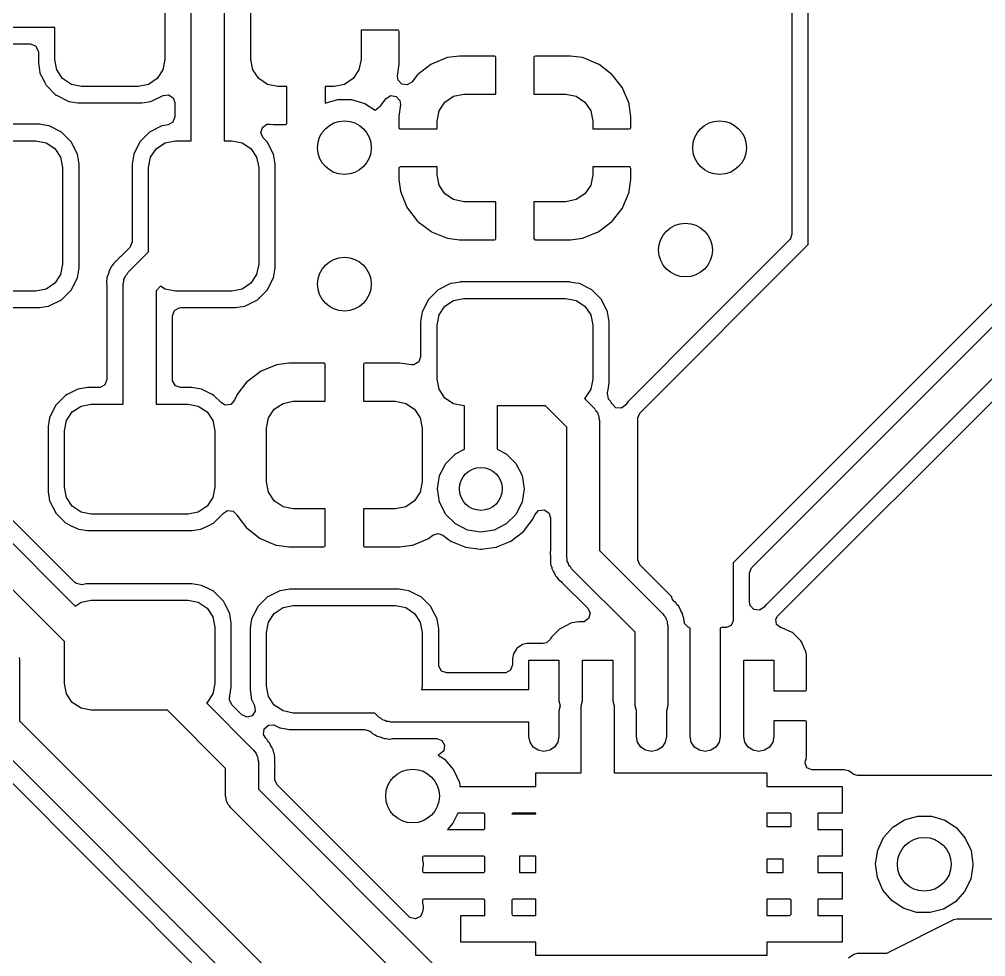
# Model space of a CAD drawing. Extents: x 5.26 to 6.44, y -4.92 to -3.34.
# Drawn here: x 5.5899 to 5.944, y -4.2428 to -3.8995 of the extents above; entities that cross this region are included whole.
import ezdxf

# ---------------------------------------------------------------- set-up
doc = ezdxf.new("R2010")
doc.units = 0
doc.header["$MEASUREMENT"] = 0
doc.layers.add('BLACK', color=7, linetype='CONTINUOUS')

msp = doc.modelspace()

# ---------------------------------------------------------------- linework, layer by layer
at = {"layer": 'BLACK', "linetype": 'CONTINUOUS'}
for p, q in [((5.6529, -3.94394), (5.6529, -3.84906)), ((5.6649, -3.84906), (5.6649, -3.94394)), ((5.64325, -3.87878), (5.64325, -3.91422)), ((5.67475, -3.91422), (5.67475, -3.87878)), ((5.879, -3.98193), (5.879, -3.8875)), ((5.873, -3.89648), (5.873, -3.97822)), ((5.6029, -3.9025), (5.529, -3.9025)), ((5.6029, -3.91422), (5.6029, -3.9025)), ((5.7151, -3.90348), (5.7151, -3.91422)), ((5.72871, -3.90348), (5.7151, -3.90348)), ((5.72893, -3.90361), (5.72871, -3.90348)), ((5.72907, -3.90401), (5.72893, -3.90361)), ((5.72907, -3.91568), (5.72907, -3.90401)), ((5.53397, -3.90852), (5.59392, -3.90852)), ((5.59392, -3.90852), (5.59582, -3.90921)), ((5.59582, -3.90921), (5.59683, -3.91097)), ((5.59683, -3.91097), (5.59688, -3.91148)), ((5.59688, -3.91148), (5.59688, -3.91546)), ((5.59688, -3.91546), (5.5969, -3.91558)), ((5.5969, -3.91558), (5.5969, -3.91558)), ((5.5969, -3.91558), (5.59727, -3.91796)), ((5.60365, -3.91798), (5.6029, -3.91422)), ((5.64325, -3.91422), (5.6425, -3.91798)), ((5.6755, -3.91798), (5.67475, -3.91422)), ((5.7151, -3.91422), (5.71435, -3.91798)), ((5.72848, -3.92026), (5.72906, -3.91587)), ((5.72906, -3.91587), (5.72907, -3.91568)), ((5.74064, -3.91608), (5.73597, -3.91966)), ((5.74097, -3.91588), (5.74064, -3.91608)), ((5.7464, -3.91363), (5.74097, -3.91588)), ((5.74678, -3.91353), (5.7464, -3.91363)), ((5.75114, -3.91296), (5.74678, -3.91353)), ((5.75134, -3.91294), (5.75114, -3.91296)), ((5.76416, -3.91294), (5.75134, -3.91294)), ((5.76437, -3.91307), (5.76416, -3.91294)), ((5.76452, -3.91347), (5.76437, -3.91307)), ((5.76452, -3.92691), (5.76452, -3.91347)), ((5.77861, -3.91309), (5.77848, -3.9133)), ((5.77848, -3.9133), (5.77848, -3.92691)), ((5.77901, -3.91294), (5.77861, -3.91309)), ((5.79166, -3.91294), (5.77901, -3.91294)), ((5.79186, -3.91296), (5.79166, -3.91294)), ((5.79622, -3.91353), (5.79186, -3.91296)), ((5.7966, -3.91363), (5.79622, -3.91353)), ((5.80203, -3.91588), (5.7966, -3.91363)), ((5.80236, -3.91608), (5.80203, -3.91588)), ((5.80703, -3.91966), (5.80236, -3.91608)), ((5.59727, -3.91796), (5.59747, -3.91918)), ((5.59747, -3.91918), (5.59802, -3.92026)), ((5.60578, -3.92118), (5.60365, -3.91798)), ((5.6425, -3.91798), (5.64037, -3.92118)), ((5.67763, -3.92118), (5.6755, -3.91798)), ((5.71435, -3.91798), (5.71222, -3.92118)), ((5.73597, -3.91966), (5.7357, -3.91993)), ((5.8073, -3.91993), (5.80703, -3.91966)), ((5.59802, -3.92026), (5.5992, -3.92259)), ((5.5992, -3.92259), (5.59975, -3.92366)), ((5.60897, -3.92331), (5.60578, -3.92118)), ((5.61274, -3.92406), (5.60897, -3.92331)), ((5.63718, -3.92331), (5.63341, -3.92406)), ((5.64037, -3.92118), (5.63718, -3.92331)), ((5.68082, -3.92331), (5.67763, -3.92118)), ((5.68459, -3.92406), (5.68082, -3.92331)), ((5.70903, -3.92331), (5.70526, -3.92406)), ((5.71222, -3.92118), (5.70903, -3.92331)), ((5.72868, -3.92178), (5.72848, -3.92026)), ((5.73005, -3.92327), (5.72868, -3.92178)), ((5.73206, -3.92354), (5.73005, -3.92327)), ((5.73377, -3.92245), (5.73206, -3.92354)), ((5.7357, -3.91993), (5.73377, -3.92245)), ((5.81088, -3.92459), (5.8073, -3.91993)), ((5.59975, -3.92366), (5.6033, -3.92721)), ((5.63341, -3.92406), (5.61274, -3.92406)), ((5.68794, -3.92406), (5.68459, -3.92406)), ((5.68794, -3.93767), (5.68794, -3.92406)), ((5.70526, -3.92406), (5.70191, -3.92406)), ((5.70191, -3.92406), (5.70191, -3.93016)), ((5.81107, -3.92493), (5.81088, -3.92459)), ((5.81332, -3.93036), (5.81107, -3.92493)), ((5.6033, -3.92721), (5.60351, -3.92732)), ((5.60351, -3.92732), (5.60351, -3.92732)), ((5.60351, -3.92732), (5.60375, -3.92744)), ((5.60375, -3.92744), (5.60778, -3.92949)), ((5.60778, -3.92949), (5.60801, -3.92953)), ((5.60801, -3.92953), (5.61138, -3.93006)), ((5.61138, -3.93006), (5.61138, -3.93006)), ((5.61138, -3.93006), (5.61149, -3.93008)), ((5.61149, -3.93008), (5.63466, -3.93008)), ((5.63466, -3.93008), (5.63477, -3.93006)), ((5.63477, -3.93006), (5.63814, -3.92953)), ((5.63477, -3.93006), (5.63477, -3.93006)), ((5.63814, -3.92953), (5.63837, -3.92949)), ((5.63837, -3.92949), (5.64258, -3.92735)), ((5.64258, -3.92735), (5.64459, -3.9271)), ((5.64459, -3.9271), (5.64629, -3.9282)), ((5.64629, -3.9282), (5.64688, -3.92999)), ((5.64688, -3.92999), (5.64688, -3.93523)), ((5.70191, -3.93016), (5.70658, -3.92882)), ((5.70658, -3.92882), (5.71164, -3.92885)), ((5.71164, -3.92885), (5.71648, -3.9303)), ((5.71648, -3.9303), (5.72024, -3.93274)), ((5.72236, -3.93105), (5.72429, -3.92852)), ((5.72429, -3.92852), (5.726, -3.92744)), ((5.726, -3.92744), (5.72801, -3.9277)), ((5.72801, -3.9277), (5.72938, -3.92919)), ((5.72938, -3.92919), (5.72958, -3.93071)), ((5.74371, -3.93299), (5.74584, -3.9298)), ((5.74584, -3.9298), (5.74903, -3.92766)), ((5.74903, -3.92766), (5.7528, -3.92691)), ((5.7528, -3.92691), (5.76452, -3.92691)), ((5.77848, -3.92691), (5.7902, -3.92691)), ((5.7902, -3.92691), (5.79397, -3.92766)), ((5.79397, -3.92766), (5.79716, -3.9298)), ((5.79716, -3.9298), (5.79929, -3.93299)), ((5.81342, -3.93073), (5.81332, -3.93036)), ((5.72024, -3.93274), (5.72209, -3.93132)), ((5.72209, -3.93132), (5.72236, -3.93105)), ((5.72958, -3.93071), (5.729, -3.9351)), ((5.74296, -3.93676), (5.74371, -3.93299)), ((5.79929, -3.93299), (5.80004, -3.93676)), ((5.814, -3.9351), (5.81342, -3.93073)), ((5.64619, -3.93713), (5.64438, -3.93815)), ((5.64688, -3.93523), (5.64619, -3.93713)), ((5.729, -3.9351), (5.72899, -3.93529)), ((5.72899, -3.93529), (5.72899, -3.93909)), ((5.74296, -3.93961), (5.74296, -3.93676)), ((5.80004, -3.93676), (5.80004, -3.93961)), ((5.81401, -3.93529), (5.814, -3.9351)), ((5.81401, -3.93926), (5.81401, -3.93529)), ((6.04282, -3.93462), (5.86351, -4.11393)), ((5.59716, -3.93792), (5.57399, -3.93792)), ((5.59727, -3.93794), (5.59716, -3.93792)), ((5.59907, -3.93822), (5.59727, -3.93794)), ((5.59727, -3.93794), (5.59727, -3.93794)), ((5.60087, -3.93851), (5.59907, -3.93822)), ((5.60535, -3.94079), (5.60087, -3.93851)), ((5.6089, -3.94434), (5.60535, -3.94079)), ((5.63765, -3.94079), (5.6341, -3.94434)), ((5.64213, -3.93851), (5.63765, -3.94079)), ((5.64438, -3.93815), (5.64213, -3.93851)), ((5.67844, -3.94106), (5.67897, -3.9391)), ((5.67897, -3.9391), (5.68063, -3.93794)), ((5.68063, -3.93794), (5.68178, -3.93786)), ((5.68178, -3.93786), (5.68293, -3.93801)), ((5.68293, -3.93801), (5.68313, -3.93803)), ((5.68313, -3.93803), (5.68742, -3.93803)), ((5.68742, -3.93803), (5.68782, -3.93788)), ((5.68782, -3.93788), (5.68794, -3.93767)), ((5.72899, -3.93909), (5.72913, -3.93949)), ((5.72913, -3.93949), (5.72935, -3.93961)), ((5.72935, -3.93961), (5.74296, -3.93961)), ((5.80004, -3.93961), (5.81349, -3.93961)), ((5.81349, -3.93961), (5.81389, -3.93947)), ((5.81389, -3.93947), (5.81401, -3.93926)), ((5.86776, -4.11817), (6.04706, -3.93887)), ((5.57524, -3.94394), (5.59591, -3.94394)), ((5.59591, -3.94394), (5.59968, -3.94469)), ((5.61118, -3.94882), (5.6089, -3.94434)), ((5.6341, -3.94434), (5.63182, -3.94882)), ((5.64332, -3.94469), (5.64709, -3.94394)), ((5.64709, -3.94394), (5.6529, -3.94394)), ((5.6649, -3.94394), (5.66776, -3.94394)), ((5.66776, -3.94394), (5.67153, -3.94469)), ((5.6793, -3.94289), (5.67844, -3.94106)), ((5.68075, -3.94434), (5.6793, -3.94289)), ((5.68303, -3.94882), (5.68075, -3.94434)), ((5.59968, -3.94469), (5.60287, -3.94682)), ((5.60287, -3.94682), (5.605, -3.95002)), ((5.638, -3.95002), (5.64013, -3.94682)), ((5.64013, -3.94682), (5.64332, -3.94469)), ((5.67153, -3.94469), (5.67472, -3.94682)), ((5.67472, -3.94682), (5.67685, -3.95002)), ((5.605, -3.95002), (5.60575, -3.95378)), ((5.61177, -3.95254), (5.61118, -3.94882)), ((5.63182, -3.94882), (5.63123, -3.95254)), ((5.63725, -3.95378), (5.638, -3.95002)), ((5.67685, -3.95002), (5.6776, -3.95378)), ((5.68362, -3.95254), (5.68303, -3.94882)), ((5.60575, -3.95378), (5.60575, -3.98922)), ((5.61177, -3.99046), (5.61177, -3.95254)), ((5.63123, -3.95254), (5.63123, -3.98095)), ((5.63725, -3.98467), (5.63725, -3.95378)), ((5.6776, -3.95378), (5.6776, -3.98922)), ((5.68362, -3.99046), (5.68362, -3.95254)), ((5.72911, -3.95373), (5.72899, -3.95394)), ((5.72899, -3.95394), (5.72899, -3.9579)), ((5.72951, -3.95358), (5.72911, -3.95373)), ((5.74296, -3.95358), (5.72951, -3.95358)), ((5.74296, -3.95644), (5.74296, -3.95358)), ((5.81365, -3.95358), (5.80004, -3.95358)), ((5.80004, -3.95358), (5.80004, -3.95644)), ((5.81387, -3.9537), (5.81365, -3.95358)), ((5.81401, -3.9541), (5.81387, -3.9537)), ((5.81401, -3.9579), (5.81401, -3.9541)), ((5.72899, -3.9579), (5.729, -3.9581)), ((5.729, -3.9581), (5.72958, -3.96246)), ((5.74371, -3.96021), (5.74296, -3.95644)), ((5.80004, -3.95644), (5.79929, -3.96021)), ((5.81342, -3.96246), (5.814, -3.9581)), ((5.814, -3.9581), (5.81401, -3.9579)), ((5.74584, -3.9634), (5.74371, -3.96021)), ((5.79929, -3.96021), (5.79716, -3.9634)), ((5.72958, -3.96246), (5.72968, -3.96284)), ((5.72968, -3.96284), (5.73193, -3.96827)), ((5.74903, -3.96553), (5.74584, -3.9634)), ((5.7528, -3.96628), (5.74903, -3.96553)), ((5.79397, -3.96553), (5.7902, -3.96628)), ((5.79716, -3.9634), (5.79397, -3.96553)), ((5.81107, -3.96827), (5.81332, -3.96284)), ((5.81332, -3.96284), (5.81342, -3.96246)), ((5.73193, -3.96827), (5.73212, -3.9686)), ((5.73212, -3.9686), (5.7357, -3.97327)), ((5.76452, -3.96628), (5.7528, -3.96628)), ((5.76452, -3.97989), (5.76452, -3.96628)), ((5.7902, -3.96628), (5.77848, -3.96628)), ((5.77848, -3.96628), (5.77848, -3.97973)), ((5.8073, -3.97327), (5.81088, -3.9686)), ((5.81088, -3.9686), (5.81107, -3.96827)), ((5.7357, -3.97327), (5.73597, -3.97354)), ((5.73597, -3.97354), (5.74064, -3.97712)), ((5.80236, -3.97712), (5.80703, -3.97354)), ((5.80703, -3.97354), (5.8073, -3.97327)), ((5.97578, -3.97429), (5.8515, -4.09857)), ((5.74064, -3.97712), (5.74097, -3.97731)), ((5.74097, -3.97731), (5.7464, -3.97956)), ((5.7464, -3.97956), (5.74678, -3.97966)), ((5.74678, -3.97966), (5.75114, -3.98024)), ((5.76439, -3.98011), (5.76452, -3.97989)), ((5.77848, -3.97973), (5.77863, -3.98013)), ((5.79186, -3.98024), (5.79622, -3.97966)), ((5.79622, -3.97966), (5.7966, -3.97956)), ((5.7966, -3.97956), (5.80203, -3.97731)), ((5.80203, -3.97731), (5.80236, -3.97712)), ((5.85837, -4.10019), (5.97992, -3.97864)), ((5.873, -3.97822), (5.87231, -3.98012)), ((5.63036, -3.98304), (5.62704, -3.98636)), ((5.63054, -3.98285), (5.63036, -3.98304)), ((5.63123, -3.98095), (5.63054, -3.98285)), ((5.75114, -3.98024), (5.75134, -3.98025)), ((5.75134, -3.98025), (5.76399, -3.98025)), ((5.76399, -3.98025), (5.76439, -3.98011)), ((5.77863, -3.98013), (5.77884, -3.98025)), ((5.77884, -3.98025), (5.79166, -3.98025)), ((5.79166, -3.98025), (5.79186, -3.98024)), ((5.81722, -4.04371), (5.87865, -3.98227)), ((5.87213, -3.98031), (5.84245, -4.00999)), ((5.87231, -3.98012), (5.87213, -3.98031)), ((5.87865, -3.98227), (5.879, -3.98193)), ((5.62671, -3.98658), (5.62535, -3.98805)), ((5.62688, -3.9865), (5.62671, -3.98658)), ((5.62704, -3.98636), (5.62688, -3.9865)), ((5.62976, -3.99216), (5.63725, -3.98467)), ((5.60575, -3.98922), (5.605, -3.99298)), ((5.61118, -3.99418), (5.61177, -3.99046)), ((5.62345, -3.9904), (5.62314, -3.99098)), ((5.62356, -3.99012), (5.62345, -3.9904)), ((5.62366, -3.98987), (5.62356, -3.99012)), ((5.62444, -3.98903), (5.62366, -3.98987)), ((5.62454, -3.98891), (5.62444, -3.98903)), ((5.62455, -3.98891), (5.62454, -3.98891)), ((5.62463, -3.98881), (5.62455, -3.98891)), ((5.62471, -3.98869), (5.62463, -3.98881)), ((5.62527, -3.98813), (5.62471, -3.98869)), ((5.62535, -3.98805), (5.62527, -3.98813)), ((5.6776, -3.98922), (5.67685, -3.99298)), ((5.68303, -3.99418), (5.68362, -3.99046)), ((5.605, -3.99298), (5.60287, -3.99618)), ((5.622, -3.99403), (5.62198, -3.99428)), ((5.62243, -3.99297), (5.622, -3.99403)), ((5.62256, -3.99256), (5.62243, -3.99297)), ((5.62276, -3.99171), (5.62256, -3.99256)), ((5.62282, -3.99145), (5.62276, -3.99171)), ((5.62276, -3.99171), (5.62276, -3.99171)), ((5.62314, -3.99098), (5.62282, -3.99145)), ((5.6286, -3.99416), (5.6288, -3.9934)), ((5.6288, -3.9934), (5.62936, -3.99284)), ((5.62936, -3.99284), (5.62976, -3.99216)), ((5.67685, -3.99298), (5.67472, -3.99618)), ((5.60287, -3.99618), (5.59968, -3.99831)), ((5.6089, -3.99866), (5.61118, -3.99418)), ((5.6219, -3.99533), (5.62179, -3.9958)), ((5.62179, -3.9958), (5.62182, -3.99608)), ((5.62182, -3.99608), (5.62182, -3.99608)), ((5.62182, -3.99608), (5.62195, -3.99703)), ((5.62198, -3.99464), (5.6219, -3.99533)), ((5.62195, -3.99703), (5.62198, -3.99743)), ((5.62198, -3.99428), (5.62198, -3.99464)), ((5.62198, -3.99743), (5.62198, -4.03142)), ((5.628, -3.9964), (5.6282, -3.99564)), ((5.628, -4.0404), (5.628, -3.9964)), ((5.6282, -3.99485), (5.6286, -3.99416)), ((5.6282, -3.99564), (5.6282, -3.99485)), ((5.64168, -3.99721), (5.64, -3.99889)), ((5.64332, -3.99831), (5.64168, -3.99721)), ((5.67472, -3.99618), (5.67153, -3.99831)), ((5.68075, -3.99866), (5.68303, -3.99418)), ((5.74784, -3.99629), (5.74336, -3.99857)), ((5.74916, -3.99608), (5.74784, -3.99629)), ((5.75144, -3.99572), (5.74916, -3.99608)), ((5.75155, -3.9957), (5.75144, -3.99572)), ((5.75144, -3.99572), (5.75144, -3.99572)), ((5.79145, -3.9957), (5.75155, -3.9957)), ((5.79156, -3.99572), (5.79145, -3.9957)), ((5.79384, -3.99608), (5.79156, -3.99572)), ((5.79156, -3.99572), (5.79156, -3.99572)), ((5.79516, -3.99629), (5.79384, -3.99608)), ((5.79964, -3.99857), (5.79516, -3.99629)), ((5.59591, -3.99906), (5.57524, -3.99906)), ((5.59968, -3.99831), (5.59591, -3.99906)), ((5.60535, -4.00221), (5.6089, -3.99866)), ((5.64, -3.99889), (5.64, -4.0404)), ((5.64709, -3.99906), (5.64332, -3.99831)), ((5.66776, -3.99906), (5.64709, -3.99906)), ((5.67153, -3.99831), (5.66776, -3.99906)), ((5.6772, -4.00221), (5.68075, -3.99866)), ((5.74336, -3.99857), (5.73981, -4.00212)), ((5.80319, -4.00212), (5.79964, -3.99857)), ((5.59727, -4.00506), (5.60064, -4.00453)), ((5.60064, -4.00453), (5.60087, -4.00449)), ((5.60087, -4.00449), (5.60535, -4.00221)), ((5.66912, -4.00506), (5.67249, -4.00453)), ((5.67249, -4.00453), (5.67272, -4.00449)), ((5.67272, -4.00449), (5.6772, -4.00221)), ((5.73981, -4.00212), (5.73753, -4.0066)), ((5.74371, -4.00779), (5.74584, -4.0046)), ((5.74584, -4.0046), (5.74903, -4.00247)), ((5.74903, -4.00247), (5.7528, -4.00172)), ((5.7528, -4.00172), (5.7902, -4.00172)), ((5.7902, -4.00172), (5.79397, -4.00247)), ((5.79397, -4.00247), (5.79716, -4.0046)), ((5.79716, -4.0046), (5.79929, -4.00779)), ((5.80547, -4.0066), (5.80319, -4.00212)), ((5.57399, -4.00508), (5.59716, -4.00508)), ((5.59716, -4.00508), (5.59727, -4.00506)), ((5.59727, -4.00506), (5.59727, -4.00506)), ((5.64602, -4.00804), (5.64671, -4.00614)), ((5.64602, -4.03142), (5.64602, -4.00804)), ((5.64671, -4.00614), (5.64847, -4.00512)), ((5.64847, -4.00512), (5.64898, -4.00508)), ((5.64898, -4.00508), (5.66901, -4.00508)), ((5.66901, -4.00508), (5.66912, -4.00506)), ((5.66912, -4.00506), (5.66912, -4.00506)), ((5.73753, -4.0066), (5.73694, -4.01031)), ((5.74296, -4.01156), (5.74371, -4.00779)), ((5.79929, -4.00779), (5.80004, -4.01156)), ((5.80606, -4.01031), (5.80547, -4.0066)), ((5.73694, -4.01031), (5.73694, -4.02308)), ((5.74296, -4.03124), (5.74296, -4.01156)), ((5.80004, -4.01156), (5.80004, -4.03124)), ((5.80606, -4.03249), (5.80606, -4.01031)), ((5.84245, -4.00999), (5.81298, -4.03947)), ((5.68864, -4.02546), (5.68428, -4.02603)), ((5.68884, -4.02544), (5.68864, -4.02546)), ((5.70166, -4.02544), (5.68884, -4.02544)), ((5.70187, -4.02557), (5.70166, -4.02544)), ((5.70202, -4.02597), (5.70187, -4.02557)), ((5.70202, -4.03941), (5.70202, -4.02597)), ((5.71611, -4.02559), (5.71598, -4.0258)), ((5.71598, -4.0258), (5.71598, -4.03941)), ((5.71651, -4.02544), (5.71611, -4.02559)), ((5.72916, -4.02544), (5.71651, -4.02544)), ((5.72936, -4.02546), (5.72916, -4.02544)), ((5.73359, -4.02601), (5.72936, -4.02546)), ((5.73449, -4.026), (5.73359, -4.02601)), ((5.73624, -4.02498), (5.73449, -4.026)), ((5.73694, -4.02308), (5.73624, -4.02498)), ((5.67814, -4.02858), (5.67347, -4.03216)), ((5.67847, -4.02838), (5.67814, -4.02858)), ((5.6839, -4.02613), (5.67847, -4.02838)), ((5.68428, -4.02603), (5.6839, -4.02613)), ((5.62198, -4.03142), (5.62129, -4.03332)), ((5.64606, -4.03193), (5.64602, -4.03142)), ((5.64708, -4.03369), (5.64606, -4.03193)), ((5.6732, -4.03243), (5.66962, -4.03709)), ((5.67347, -4.03216), (5.6732, -4.03243)), ((5.74371, -4.03501), (5.74296, -4.03124)), ((5.80004, -4.03124), (5.79929, -4.03501)), ((5.80564, -4.03518), (5.80604, -4.03261)), ((5.80604, -4.03261), (5.80606, -4.03249)), ((5.80604, -4.03261), (5.80604, -4.03261)), ((5.60934, -4.03598), (5.60745, -4.03694)), ((5.61132, -4.03497), (5.60934, -4.03598)), ((5.61428, -4.0345), (5.61132, -4.03497)), ((5.61492, -4.0344), (5.61428, -4.0345)), ((5.61504, -4.03438), (5.61492, -4.0344)), ((5.61492, -4.0344), (5.61492, -4.0344)), ((5.61902, -4.03438), (5.61504, -4.03438)), ((5.61953, -4.03433), (5.61902, -4.03438)), ((5.62129, -4.03332), (5.61953, -4.03433)), ((5.64898, -4.03438), (5.64708, -4.03369)), ((5.65296, -4.03438), (5.64898, -4.03438)), ((5.65308, -4.0344), (5.65296, -4.03438)), ((5.65372, -4.0345), (5.65308, -4.0344)), ((5.65308, -4.0344), (5.65308, -4.0344)), ((5.65668, -4.03497), (5.65372, -4.0345)), ((5.65866, -4.03598), (5.65668, -4.03497)), ((5.66055, -4.03694), (5.65866, -4.03598)), ((5.74584, -4.0382), (5.74371, -4.03501)), ((5.79929, -4.03501), (5.79716, -4.0382)), ((5.80537, -4.03656), (5.80543, -4.0363)), ((5.80578, -4.03854), (5.80537, -4.03656)), ((5.80543, -4.0363), (5.80547, -4.03621)), ((5.80547, -4.03621), (5.80564, -4.03518)), ((5.60684, -4.03725), (5.60329, -4.0408)), ((5.60745, -4.03694), (5.60684, -4.03725)), ((5.66116, -4.03725), (5.66055, -4.03694)), ((5.66392, -4.04001), (5.66116, -4.03725)), ((5.66538, -4.04081), (5.66392, -4.04001)), ((5.66875, -4.03905), (5.66738, -4.04055)), ((5.66943, -4.03743), (5.66875, -4.03905)), ((5.66962, -4.03709), (5.66943, -4.03743)), ((5.68334, -4.0423), (5.68653, -4.04016)), ((5.68653, -4.04016), (5.6903, -4.03941)), ((5.6903, -4.03941), (5.70202, -4.03941)), ((5.71598, -4.03941), (5.7277, -4.03941)), ((5.7277, -4.03941), (5.73147, -4.04016)), ((5.73147, -4.04016), (5.73466, -4.0423)), ((5.74903, -4.04034), (5.74584, -4.0382)), ((5.79716, -4.0382), (5.79694, -4.03835)), ((5.79694, -4.03835), (5.80074, -4.04216)), ((5.80582, -4.03861), (5.80578, -4.03854)), ((5.80624, -4.03915), (5.80582, -4.03861)), ((5.8065, -4.0394), (5.80624, -4.03915)), ((5.80666, -4.0396), (5.8065, -4.0394)), ((5.80674, -4.03979), (5.80666, -4.0396)), ((5.80695, -4.04026), (5.80674, -4.03979)), ((5.8129, -4.03959), (5.81213, -4.04074)), ((5.81298, -4.03947), (5.8129, -4.03959)), ((5.60329, -4.0408), (5.60101, -4.04528)), ((5.60719, -4.04647), (5.60932, -4.04328)), ((5.60932, -4.04328), (5.61252, -4.04115)), ((5.61252, -4.04115), (5.61628, -4.0404)), ((5.61628, -4.0404), (5.628, -4.0404)), ((5.64, -4.0404), (5.65172, -4.0404)), ((5.65172, -4.0404), (5.65548, -4.04115)), ((5.65548, -4.04115), (5.65868, -4.04328)), ((5.65868, -4.04328), (5.66081, -4.04647)), ((5.66738, -4.04055), (5.66538, -4.04081)), ((5.68121, -4.04549), (5.68334, -4.0423)), ((5.73466, -4.0423), (5.73679, -4.04549)), ((5.7528, -4.04109), (5.74903, -4.04034)), ((5.753, -4.04109), (5.7528, -4.04109)), ((5.753, -4.05696), (5.753, -4.04109)), ((5.7827, -4.04109), (5.765, -4.04109)), ((5.765, -4.04109), (5.765, -4.05696)), ((5.7905, -4.04889), (5.7827, -4.04109)), ((5.80074, -4.04216), (5.80114, -4.04284)), ((5.80114, -4.04284), (5.8017, -4.0434)), ((5.8017, -4.0434), (5.8019, -4.04416)), ((5.80847, -4.0418), (5.80695, -4.04026)), ((5.81049, -4.04194), (5.80847, -4.0418)), ((5.81213, -4.04074), (5.81049, -4.04194)), ((5.8165, -4.04545), (5.81722, -4.04371)), ((5.60097, -4.04551), (5.60047, -4.04868)), ((5.60101, -4.04528), (5.60097, -4.04551)), ((5.60644, -4.05024), (5.60719, -4.04647)), ((5.66081, -4.04647), (5.66156, -4.05024)), ((5.68046, -4.04926), (5.68121, -4.04549)), ((5.73679, -4.04549), (5.73754, -4.04926)), ((5.8019, -4.04416), (5.8023, -4.04485)), ((5.8023, -4.04485), (5.8023, -4.04564)), ((5.8023, -4.04564), (5.8025, -4.0464)), ((5.8025, -4.0464), (5.8025, -4.09401)), ((5.8165, -4.09755), (5.8165, -4.04545)), ((5.60047, -4.04868), (5.60042, -4.04899)), ((5.60042, -4.04899), (5.60042, -4.07216)), ((5.60644, -4.07091), (5.60644, -4.05024)), ((5.66156, -4.05024), (5.66156, -4.07091)), ((5.68046, -4.06894), (5.68046, -4.04926)), ((5.73754, -4.04926), (5.73754, -4.06894)), ((5.7905, -4.0965), (5.7905, -4.04889)), ((5.74967, -4.05866), (5.753, -4.05696)), ((5.765, -4.05696), (5.76833, -4.05866)), ((5.74616, -4.06217), (5.74967, -4.05866)), ((5.76833, -4.05866), (5.77184, -4.06217)), ((5.7439, -4.06659), (5.74616, -4.06217)), ((5.77184, -4.06217), (5.7741, -4.06659)), ((5.74313, -4.0715), (5.7439, -4.06659)), ((5.7741, -4.06659), (5.77487, -4.0715)), ((5.60719, -4.07468), (5.60644, -4.07091)), ((5.66156, -4.07091), (5.66081, -4.07468)), ((5.68121, -4.07271), (5.68046, -4.06894)), ((5.73754, -4.06894), (5.73679, -4.07271)), ((5.7439, -4.07641), (5.74313, -4.0715)), ((5.77487, -4.0715), (5.7741, -4.07641)), ((5.60042, -4.07216), (5.60044, -4.07227)), ((5.60044, -4.07227), (5.60044, -4.07227)), ((5.60044, -4.07227), (5.60048, -4.07255)), ((5.60048, -4.07255), (5.60101, -4.07587)), ((5.60932, -4.07787), (5.60719, -4.07468)), ((5.66081, -4.07468), (5.65868, -4.07787)), ((5.68334, -4.0759), (5.68121, -4.07271)), ((5.73679, -4.07271), (5.73466, -4.0759)), ((5.60101, -4.07587), (5.60112, -4.07608)), ((5.60112, -4.07608), (5.60285, -4.07948)), ((5.61252, -4.08), (5.60932, -4.07787)), ((5.65868, -4.07787), (5.65548, -4.08)), ((5.68653, -4.07803), (5.68334, -4.0759)), ((5.6903, -4.07878), (5.68653, -4.07803)), ((5.70202, -4.07878), (5.6903, -4.07878)), ((5.70202, -4.09239), (5.70202, -4.07878)), ((5.7277, -4.07878), (5.71598, -4.07878)), ((5.71598, -4.07878), (5.71598, -4.09223)), ((5.73147, -4.07803), (5.7277, -4.07878)), ((5.73466, -4.0759), (5.73147, -4.07803)), ((5.74616, -4.08083), (5.7439, -4.07641)), ((5.7741, -4.07641), (5.77184, -4.08083)), ((5.5775, -4.08151), (5.6104, -4.11441)), ((5.61025, -4.10575), (5.58439, -4.07989)), ((5.60285, -4.07948), (5.60329, -4.08035)), ((5.60329, -4.08035), (5.60684, -4.0839)), ((5.61628, -4.08075), (5.61252, -4.08)), ((5.65172, -4.08075), (5.61628, -4.08075)), ((5.65548, -4.08), (5.65172, -4.08075)), ((5.66116, -4.0839), (5.66471, -4.08035)), ((5.66471, -4.08035), (5.66476, -4.0804)), ((5.66476, -4.0804), (5.66618, -4.07944)), ((5.66618, -4.07944), (5.6682, -4.07965)), ((5.6682, -4.07965), (5.66946, -4.08083)), ((5.66946, -4.08083), (5.66962, -4.0811)), ((5.66962, -4.0811), (5.6732, -4.08577)), ((5.74967, -4.08434), (5.74616, -4.08083)), ((5.77184, -4.08083), (5.76833, -4.08434)), ((5.77461, -4.08711), (5.77812, -4.08254)), ((5.77812, -4.08254), (5.77878, -4.08095)), ((5.77878, -4.08095), (5.78015, -4.07945)), ((5.78015, -4.07945), (5.78216, -4.07919)), ((5.78216, -4.07919), (5.78387, -4.08028)), ((5.78387, -4.08028), (5.78448, -4.08208)), ((5.78448, -4.08208), (5.78448, -4.09432)), ((5.60684, -4.0839), (5.60705, -4.08401)), ((5.60705, -4.08401), (5.60705, -4.08401)), ((5.60705, -4.08401), (5.60893, -4.08497)), ((5.60893, -4.08497), (5.61132, -4.08618)), ((5.61132, -4.08618), (5.61155, -4.08622)), ((5.65645, -4.08622), (5.65668, -4.08618)), ((5.65668, -4.08618), (5.65907, -4.08497)), ((5.65907, -4.08497), (5.66095, -4.08401)), ((5.66095, -4.08401), (5.66116, -4.0839)), ((5.66095, -4.08401), (5.66095, -4.08401)), ((5.6732, -4.08577), (5.67347, -4.08604)), ((5.67347, -4.08604), (5.67814, -4.08962)), ((5.75409, -4.0866), (5.74967, -4.08434)), ((5.76833, -4.08434), (5.76391, -4.0866)), ((5.60644, -4.12743), (5.56726, -4.08824)), ((5.61155, -4.08622), (5.61492, -4.08675)), ((5.61492, -4.08675), (5.61492, -4.08675)), ((5.61492, -4.08675), (5.61504, -4.08677)), ((5.61504, -4.08677), (5.65296, -4.08677)), ((5.65296, -4.08677), (5.65308, -4.08675)), ((5.65308, -4.08675), (5.65645, -4.08622)), ((5.65308, -4.08675), (5.65308, -4.08675)), ((5.67814, -4.08962), (5.67847, -4.08981)), ((5.73953, -4.08981), (5.73986, -4.08962)), ((5.73986, -4.08962), (5.74146, -4.0884)), ((5.74146, -4.0884), (5.74339, -4.08779)), ((5.74339, -4.08779), (5.74506, -4.0884)), ((5.74506, -4.0884), (5.74665, -4.08962)), ((5.74665, -4.08962), (5.74796, -4.09062)), ((5.759, -4.08737), (5.75409, -4.0866)), ((5.76391, -4.0866), (5.759, -4.08737)), ((5.77004, -4.09062), (5.77461, -4.08711)), ((5.67847, -4.08981), (5.6839, -4.09206)), ((5.6839, -4.09206), (5.68428, -4.09216)), ((5.68428, -4.09216), (5.68864, -4.09274)), ((5.68864, -4.09274), (5.68884, -4.09275)), ((5.68884, -4.09275), (5.70149, -4.09275)), ((5.70149, -4.09275), (5.70189, -4.09261)), ((5.70189, -4.09261), (5.70202, -4.09239)), ((5.71598, -4.09223), (5.71613, -4.09263)), ((5.71613, -4.09263), (5.71634, -4.09275)), ((5.71634, -4.09275), (5.72916, -4.09275)), ((5.72916, -4.09275), (5.72936, -4.09274)), ((5.72936, -4.09274), (5.73372, -4.09216)), ((5.73372, -4.09216), (5.7341, -4.09206)), ((5.7341, -4.09206), (5.73953, -4.08981)), ((5.74796, -4.09062), (5.74948, -4.09125)), ((5.74948, -4.09125), (5.75311, -4.09276)), ((5.75311, -4.09276), (5.75311, -4.09276)), ((5.75311, -4.09276), (5.75328, -4.09283)), ((5.75328, -4.09283), (5.75348, -4.09286)), ((5.75348, -4.09286), (5.75348, -4.09286)), ((5.75348, -4.09286), (5.75881, -4.09356)), ((5.75919, -4.09356), (5.76452, -4.09286)), ((5.76452, -4.09286), (5.76472, -4.09283)), ((5.76452, -4.09286), (5.76452, -4.09286)), ((5.76472, -4.09283), (5.76489, -4.09276)), ((5.76489, -4.09276), (5.76852, -4.09125)), ((5.76489, -4.09276), (5.76489, -4.09276)), ((5.76852, -4.09125), (5.77004, -4.09062)), ((5.75881, -4.09356), (5.759, -4.09358)), ((5.759, -4.09358), (5.75919, -4.09356)), ((5.78446, -4.09454), (5.7844, -4.09471)), ((5.7844, -4.09471), (5.78448, -4.09669)), ((5.78448, -4.09432), (5.78446, -4.09454)), ((5.78448, -4.09669), (5.78448, -4.09671)), ((5.78448, -4.09671), (5.78448, -4.09682)), ((5.78448, -4.09682), (5.78448, -4.09762)), ((5.7907, -4.09726), (5.7905, -4.0965)), ((5.8025, -4.09401), (5.82574, -4.11726)), ((5.78448, -4.09762), (5.78451, -4.09775)), ((5.78451, -4.09775), (5.78452, -4.09789)), ((5.78452, -4.09789), (5.78451, -4.09789)), ((5.78451, -4.09789), (5.78453, -4.09805)), ((5.78453, -4.09805), (5.78456, -4.09892)), ((5.78456, -4.09892), (5.78456, -4.09892)), ((5.78456, -4.09892), (5.78457, -4.09919)), ((5.78457, -4.09919), (5.78468, -4.09944)), ((5.78468, -4.09944), (5.78468, -4.09944)), ((5.78468, -4.09944), (5.7848, -4.09971)), ((5.7848, -4.09971), (5.78499, -4.10034)), ((5.78499, -4.10034), (5.78504, -4.10063)), ((5.7907, -4.09805), (5.7907, -4.09726)), ((5.7911, -4.09874), (5.7907, -4.09805)), ((5.7913, -4.0995), (5.7911, -4.09874)), ((5.79186, -4.10006), (5.7913, -4.0995)), ((5.79226, -4.10074), (5.79186, -4.10006)), ((5.81722, -4.09929), (5.8165, -4.09755)), ((5.829, -4.11107), (5.81722, -4.09929)), ((5.8515, -4.09857), (5.8515, -4.11982)), ((5.85819, -4.10038), (5.85837, -4.10019)), ((5.78504, -4.10063), (5.78509, -4.1009)), ((5.78509, -4.1009), (5.78524, -4.10113)), ((5.78524, -4.10113), (5.78524, -4.10113)), ((5.78524, -4.10113), (5.78569, -4.10187)), ((5.78569, -4.10187), (5.78589, -4.10226)), ((5.78589, -4.10226), (5.78626, -4.10311)), ((5.78626, -4.10311), (5.78626, -4.10311)), ((5.78626, -4.10311), (5.78634, -4.1033)), ((5.78634, -4.1033), (5.7865, -4.1035)), ((5.7865, -4.1035), (5.78676, -4.10375)), ((5.78676, -4.10375), (5.78718, -4.10429)), ((5.8155, -4.12399), (5.79226, -4.10074)), ((5.8575, -4.10228), (5.85819, -4.10038)), ((5.8575, -4.11304), (5.8575, -4.10228)), ((5.61082, -4.1062), (5.61025, -4.10575)), ((5.61281, -4.10658), (5.61082, -4.1062)), ((5.61443, -4.10632), (5.61281, -4.10658)), ((5.61492, -4.10625), (5.61443, -4.10632)), ((5.61504, -4.10623), (5.61492, -4.10625)), ((5.61492, -4.10625), (5.61492, -4.10625)), ((5.65296, -4.10623), (5.61504, -4.10623)), ((5.65308, -4.10625), (5.65296, -4.10623)), ((5.65526, -4.10659), (5.65308, -4.10625)), ((5.65308, -4.10625), (5.65308, -4.10625)), ((5.65668, -4.10682), (5.65526, -4.10659)), ((5.65907, -4.10803), (5.65668, -4.10682)), ((5.78718, -4.10429), (5.78744, -4.10471)), ((5.78744, -4.10471), (5.78843, -4.10546)), ((5.78843, -4.10546), (5.78873, -4.10572)), ((5.78873, -4.10572), (5.79818, -4.11517)), ((5.66075, -4.10889), (5.65907, -4.10803)), ((5.66116, -4.1091), (5.66075, -4.10889)), ((5.66471, -4.11265), (5.66116, -4.1091)), ((5.68121, -4.11089), (5.68086, -4.11107)), ((5.68392, -4.10951), (5.68121, -4.11089)), ((5.68534, -4.10879), (5.68392, -4.10951)), ((5.68692, -4.10853), (5.68534, -4.10879)), ((5.68894, -4.10822), (5.68692, -4.10853)), ((5.68905, -4.1082), (5.68894, -4.10822)), ((5.68894, -4.10822), (5.68894, -4.10822)), ((5.72895, -4.1082), (5.68905, -4.1082)), ((5.72906, -4.10822), (5.72895, -4.1082)), ((5.73108, -4.10853), (5.72906, -4.10822)), ((5.72906, -4.10822), (5.72906, -4.10822)), ((5.73266, -4.10879), (5.73108, -4.10853)), ((5.73408, -4.10951), (5.73266, -4.10879)), ((5.73679, -4.11089), (5.73408, -4.10951)), ((5.73714, -4.11107), (5.73679, -4.11089)), ((5.6104, -4.11441), (5.61252, -4.113)), ((5.61252, -4.113), (5.61628, -4.11225)), ((5.61628, -4.11225), (5.65172, -4.11225)), ((5.65172, -4.11225), (5.65548, -4.113)), ((5.65548, -4.113), (5.65868, -4.11513)), ((5.66482, -4.11286), (5.66471, -4.11265)), ((5.66521, -4.11364), (5.66482, -4.11286)), ((5.66482, -4.11286), (5.66482, -4.11286)), ((5.66699, -4.11713), (5.66521, -4.11364)), ((5.68086, -4.11107), (5.67731, -4.11462)), ((5.68653, -4.11497), (5.6903, -4.11422)), ((5.6903, -4.11422), (5.7277, -4.11422)), ((5.7277, -4.11422), (5.73147, -4.11497)), ((5.74069, -4.11462), (5.73714, -4.11107)), ((5.829, -4.11156), (5.829, -4.11107)), ((5.82907, -4.11174), (5.829, -4.11156)), ((5.82986, -4.11275), (5.82907, -4.11174)), ((5.83033, -4.11311), (5.82986, -4.11275)), ((5.83056, -4.11329), (5.83033, -4.11311)), ((5.83068, -4.11348), (5.83056, -4.11329)), ((5.83085, -4.11375), (5.83068, -4.11348)), ((5.8312, -4.1142), (5.83085, -4.11375)), ((5.8315, -4.1145), (5.8312, -4.1142)), ((5.83154, -4.11455), (5.8315, -4.1145)), ((5.85772, -4.11417), (5.8575, -4.11304)), ((5.85909, -4.11567), (5.85772, -4.11417)), ((5.86346, -4.11401), (5.86281, -4.11485)), ((5.86351, -4.11393), (5.86346, -4.11401)), ((5.65868, -4.11513), (5.66081, -4.11832)), ((5.66703, -4.11736), (5.66699, -4.11713)), ((5.66753, -4.12054), (5.66703, -4.11736)), ((5.67702, -4.11517), (5.67503, -4.1191)), ((5.6772, -4.11483), (5.67702, -4.11517)), ((5.67731, -4.11462), (5.6772, -4.11483)), ((5.6772, -4.11483), (5.6772, -4.11483)), ((5.68121, -4.12029), (5.68334, -4.1171)), ((5.68334, -4.1171), (5.68653, -4.11497)), ((5.73147, -4.11497), (5.73466, -4.1171)), ((5.73466, -4.1171), (5.73679, -4.12029)), ((5.7408, -4.11483), (5.74069, -4.11462)), ((5.74098, -4.11517), (5.7408, -4.11483)), ((5.7408, -4.11483), (5.7408, -4.11483)), ((5.74297, -4.1191), (5.74098, -4.11517)), ((5.79818, -4.11517), (5.79903, -4.11701)), ((5.79903, -4.11701), (5.79851, -4.11897)), ((5.82574, -4.11726), (5.82614, -4.11794)), ((5.82614, -4.11794), (5.8267, -4.1185)), ((5.83155, -4.11456), (5.83154, -4.11455)), ((5.83166, -4.1147), (5.83155, -4.11456)), ((5.83155, -4.11456), (5.83155, -4.11456)), ((5.83213, -4.11578), (5.83166, -4.1147)), ((5.83229, -4.1161), (5.83213, -4.11578)), ((5.83291, -4.1171), (5.83229, -4.1161)), ((5.83295, -4.11732), (5.83291, -4.1171)), ((5.83302, -4.11771), (5.83295, -4.11732)), ((5.83318, -4.11824), (5.83302, -4.11771)), ((5.8611, -4.11593), (5.85909, -4.11567)), ((5.86281, -4.11485), (5.8611, -4.11593)), ((5.66081, -4.11832), (5.66156, -4.12209)), ((5.66758, -4.12084), (5.66753, -4.12054)), ((5.66758, -4.14401), (5.66758, -4.12084)), ((5.67479, -4.1206), (5.67444, -4.12281)), ((5.67499, -4.11933), (5.67479, -4.1206)), ((5.67503, -4.1191), (5.67499, -4.11933)), ((5.68046, -4.12406), (5.68121, -4.12029)), ((5.73679, -4.12029), (5.73754, -4.12406)), ((5.74301, -4.11933), (5.74297, -4.1191)), ((5.74321, -4.1206), (5.74301, -4.11933)), ((5.74356, -4.12281), (5.74321, -4.1206)), ((5.79203, -4.12073), (5.78828, -4.12257)), ((5.79246, -4.1206), (5.79203, -4.12073)), ((5.79487, -4.12024), (5.79246, -4.1206)), ((5.79509, -4.12023), (5.79487, -4.12024)), ((5.79608, -4.12023), (5.79509, -4.12023)), ((5.79685, -4.12013), (5.79608, -4.12023)), ((5.79851, -4.11897), (5.79685, -4.12013)), ((5.8267, -4.1185), (5.8269, -4.11926)), ((5.8269, -4.11926), (5.8273, -4.11995)), ((5.8273, -4.11995), (5.8273, -4.12074)), ((5.8273, -4.12074), (5.8275, -4.1215)), ((5.8275, -4.1215), (5.8275, -4.15093)), ((5.83343, -4.11881), (5.83318, -4.11824)), ((5.83344, -4.11904), (5.83343, -4.11881)), ((5.83347, -4.11997), (5.83344, -4.11904)), ((5.83366, -4.12082), (5.83347, -4.11997)), ((5.83499, -4.12215), (5.83366, -4.12082)), ((5.85078, -4.12156), (5.84904, -4.12228)), ((5.8515, -4.11982), (5.85078, -4.12156)), ((5.86712, -4.11926), (5.86776, -4.11817)), ((5.86736, -4.12113), (5.86712, -4.11926)), ((5.86885, -4.12229), (5.86736, -4.12113)), ((5.66156, -4.12209), (5.66156, -4.14276)), ((5.67444, -4.12281), (5.67444, -4.14499)), ((5.68046, -4.14374), (5.68046, -4.12406)), ((5.73754, -4.12406), (5.73754, -4.14374)), ((5.74356, -4.13595), (5.74356, -4.12281)), ((5.78789, -4.12286), (5.78495, -4.1258)), ((5.78828, -4.12257), (5.78789, -4.12286)), ((5.8155, -4.15093), (5.8155, -4.12399)), ((5.83553, -4.12237), (5.83499, -4.12215)), ((5.83567, -4.12272), (5.83553, -4.12237)), ((5.83567, -4.16215), (5.83567, -4.12272)), ((5.84684, -4.12237), (5.8467, -4.12272)), ((5.8467, -4.12272), (5.8467, -4.16215)), ((5.84719, -4.12223), (5.84684, -4.12237)), ((5.8484, -4.12223), (5.84719, -4.12223)), ((5.84855, -4.12224), (5.8484, -4.12223)), ((5.84875, -4.12226), (5.84855, -4.12224)), ((5.84904, -4.12228), (5.84875, -4.12226)), ((5.86935, -4.12242), (5.86885, -4.12229)), ((5.87305, -4.12406), (5.86935, -4.12242)), ((5.87342, -4.12431), (5.87305, -4.12406)), ((5.87626, -4.12714), (5.87342, -4.12431)), ((5.60644, -4.14276), (5.60644, -4.12743)), ((5.77427, -4.12853), (5.77228, -4.12986)), ((5.77603, -4.12818), (5.77427, -4.12853)), ((5.7763, -4.12818), (5.77603, -4.12818)), ((5.78185, -4.12818), (5.7763, -4.12818)), ((5.78305, -4.12792), (5.78185, -4.12818)), ((5.78451, -4.12652), (5.78305, -4.12792)), ((5.78467, -4.12619), (5.78451, -4.12652)), ((5.78495, -4.1258), (5.78467, -4.12619)), ((5.87651, -4.12751), (5.87626, -4.12714)), ((5.87815, -4.13121), (5.87651, -4.12751)), ((5.77095, -4.13185), (5.7706, -4.1336)), ((5.77131, -4.13131), (5.77095, -4.13185)), ((5.77212, -4.1301), (5.77131, -4.13131)), ((5.77228, -4.12986), (5.77212, -4.1301)), ((5.87825, -4.13156), (5.87815, -4.13121)), ((5.87834, -4.13235), (5.87825, -4.13156)), ((5.5898, -4.13324), (5.59, -4.134)), ((5.59, -4.134), (5.59, -4.15651)), ((5.7706, -4.1336), (5.7706, -4.13595)), ((5.77662, -4.14493), (5.77662, -4.1342)), ((5.77662, -4.1342), (5.78764, -4.1342)), ((5.78764, -4.1342), (5.78764, -4.14911)), ((5.7963, -4.14911), (5.7963, -4.1342)), ((5.7963, -4.1342), (5.80733, -4.1342)), ((5.80733, -4.1342), (5.80733, -4.14911)), ((5.85536, -4.16215), (5.85536, -4.1342)), ((5.85536, -4.1342), (5.86638, -4.1342)), ((5.86638, -4.1342), (5.86638, -4.14542)), ((5.87835, -4.13249), (5.87834, -4.13235)), ((5.87835, -4.14493), (5.87835, -4.13249)), ((5.74361, -4.13646), (5.74356, -4.13595)), ((5.74462, -4.13822), (5.74361, -4.13646)), ((5.74652, -4.13891), (5.74462, -4.13822)), ((5.76764, -4.13891), (5.74652, -4.13891)), ((5.76815, -4.13886), (5.76764, -4.13891)), ((5.76991, -4.13785), (5.76815, -4.13886)), ((5.7706, -4.13595), (5.76991, -4.13785)), ((5.60719, -4.14653), (5.60644, -4.14276)), ((5.66156, -4.14276), (5.66081, -4.14653)), ((5.66705, -4.14735), (5.66756, -4.14412)), ((5.66756, -4.14412), (5.66758, -4.14401)), ((5.66756, -4.14412), (5.66756, -4.14412)), ((5.67444, -4.14499), (5.67503, -4.14871)), ((5.68121, -4.14751), (5.68046, -4.14374)), ((5.73754, -4.14374), (5.73731, -4.14493)), ((5.73731, -4.14493), (5.77662, -4.14493)), ((5.86638, -4.14542), (5.87786, -4.14542)), ((5.87786, -4.14542), (5.87821, -4.14527)), ((5.87821, -4.14527), (5.87835, -4.14493)), ((5.60932, -4.14972), (5.60719, -4.14653)), ((5.61252, -4.15185), (5.60932, -4.14972)), ((5.65868, -4.14972), (5.65845, -4.14987)), ((5.65845, -4.14987), (5.67574, -4.16716)), ((5.66081, -4.14653), (5.65868, -4.14972)), ((5.66686, -4.14878), (5.66697, -4.14776)), ((5.66771, -4.15062), (5.66686, -4.14878)), ((5.66697, -4.14776), (5.66699, -4.14772)), ((5.66699, -4.14772), (5.66705, -4.14735)), ((5.67503, -4.14871), (5.67513, -4.14891)), ((5.67513, -4.14891), (5.67513, -4.14891)), ((5.67513, -4.14891), (5.67612, -4.15085)), ((5.68334, -4.1507), (5.68121, -4.14751)), ((5.78764, -4.14911), (5.78813, -4.15093)), ((5.79581, -4.15093), (5.7963, -4.14911)), ((5.80733, -4.14911), (5.80781, -4.15093)), ((5.61628, -4.1526), (5.61252, -4.15185)), ((5.64422, -4.1526), (5.61628, -4.1526)), ((5.6655, -4.17389), (5.64422, -4.1526)), ((5.67139, -4.15429), (5.66771, -4.15062)), ((5.67637, -4.15286), (5.67526, -4.15456)), ((5.67612, -4.15085), (5.67637, -4.15286)), ((5.68653, -4.15284), (5.68334, -4.1507)), ((5.6903, -4.15359), (5.68653, -4.15284)), ((5.78813, -4.15093), (5.78764, -4.15275)), ((5.78764, -4.15275), (5.78764, -4.16215)), ((5.79581, -4.17554), (5.79581, -4.15093)), ((5.80781, -4.15093), (5.80781, -4.17554)), ((5.81599, -4.15275), (5.8155, -4.15093)), ((5.81599, -4.16215), (5.81599, -4.15275)), ((5.8275, -4.15093), (5.82701, -4.15275)), ((5.82701, -4.15275), (5.82701, -4.16215)), ((5.59, -4.15651), (5.68649, -4.253)), ((5.67333, -4.15515), (5.67139, -4.15429)), ((5.67526, -4.15456), (5.67333, -4.15515)), ((5.7202, -4.15359), (5.6903, -4.15359)), ((5.72178, -4.15517), (5.7202, -4.15359)), ((5.72247, -4.15557), (5.72178, -4.15517)), ((5.72303, -4.15613), (5.72247, -4.15557)), ((5.72379, -4.15633), (5.72303, -4.15613)), ((5.72447, -4.15672), (5.72379, -4.15633)), ((5.72526, -4.15672), (5.72447, -4.15672)), ((5.72603, -4.15693), (5.72526, -4.15672)), ((5.77662, -4.15693), (5.72603, -4.15693)), ((5.77662, -4.16215), (5.77662, -4.15693)), ((5.87786, -4.15644), (5.86638, -4.15644)), ((5.86638, -4.15644), (5.86638, -4.16215)), ((5.87821, -4.15658), (5.87786, -4.15644)), ((5.87835, -4.15693), (5.87821, -4.15658)), ((5.87835, -4.16937), (5.87835, -4.15693)), ((5.67942, -4.16145), (5.67967, -4.15944)), ((5.67967, -4.15944), (5.68116, -4.15806)), ((5.68116, -4.15806), (5.68318, -4.15797)), ((5.68318, -4.15797), (5.68365, -4.15816)), ((5.68365, -4.15816), (5.68492, -4.15881)), ((5.68492, -4.15881), (5.68534, -4.15902)), ((5.68534, -4.15902), (5.68557, -4.15905)), ((5.68557, -4.15905), (5.68894, -4.15959)), ((5.68894, -4.15959), (5.68894, -4.15959)), ((5.68894, -4.15959), (5.68905, -4.15961)), ((5.68905, -4.15961), (5.71653, -4.15961)), ((5.71653, -4.15961), (5.7183, -4.16025)), ((5.7183, -4.16025), (5.71832, -4.16022)), ((5.71832, -4.16022), (5.71832, -4.16022)), ((5.71832, -4.16022), (5.7184, -4.16028)), ((5.7184, -4.16028), (5.71842, -4.16029)), ((5.71842, -4.16029), (5.71843, -4.1603)), ((5.71843, -4.1603), (5.71854, -4.16038)), ((5.71854, -4.16038), (5.71853, -4.16039)), ((5.71853, -4.16039), (5.71866, -4.16049)), ((5.71866, -4.16049), (5.71949, -4.16126)), ((5.67976, -4.26324), (5.57976, -4.16324)), ((5.68025, -4.16274), (5.67942, -4.16145)), ((5.68016, -4.16282), (5.68025, -4.16274)), ((5.68034, -4.16302), (5.68016, -4.16282)), ((5.68056, -4.16319), (5.68034, -4.16302)), ((5.6807, -4.16342), (5.68056, -4.16319)), ((5.68082, -4.16361), (5.6807, -4.16342)), ((5.6807, -4.16342), (5.6807, -4.16342)), ((5.68124, -4.16415), (5.68082, -4.16361)), ((5.71949, -4.16126), (5.71975, -4.16137)), ((5.71975, -4.16137), (5.71975, -4.16137)), ((5.71975, -4.16137), (5.72002, -4.16148)), ((5.72002, -4.16148), (5.7206, -4.16179)), ((5.7206, -4.16179), (5.72107, -4.16211)), ((5.72107, -4.16211), (5.72134, -4.16217)), ((5.72134, -4.16217), (5.72134, -4.16217)), ((5.72134, -4.16217), (5.72218, -4.16237)), ((5.72218, -4.16237), (5.72259, -4.1625)), ((5.72259, -4.1625), (5.72365, -4.16292)), ((5.72365, -4.16292), (5.7239, -4.16295)), ((5.7239, -4.16295), (5.72427, -4.16295)), ((5.72427, -4.16295), (5.72495, -4.16303)), ((5.72495, -4.16303), (5.72543, -4.16314)), ((5.72543, -4.16314), (5.7257, -4.16311)), ((5.7257, -4.16311), (5.72665, -4.16298)), ((5.7257, -4.16311), (5.7257, -4.16311)), ((5.72665, -4.16298), (5.72705, -4.16295)), ((5.72705, -4.16295), (5.74283, -4.16295)), ((5.74283, -4.16295), (5.74474, -4.16364)), ((5.74474, -4.16364), (5.74575, -4.1654)), ((5.77704, -4.16426), (5.77662, -4.16215)), ((5.78764, -4.16215), (5.78722, -4.16426)), ((5.81641, -4.16426), (5.81599, -4.16215)), ((5.82701, -4.16215), (5.82659, -4.16426)), ((5.83609, -4.16426), (5.83567, -4.16215)), ((5.8467, -4.16215), (5.84628, -4.16426)), ((5.85578, -4.16426), (5.85536, -4.16215)), ((5.86638, -4.16215), (5.86596, -4.16426)), ((5.67574, -4.16716), (5.67614, -4.16784)), ((5.6815, -4.1644), (5.68124, -4.16415)), ((5.68166, -4.1646), (5.6815, -4.1644)), ((5.68174, -4.16479), (5.68166, -4.1646)), ((5.68211, -4.16565), (5.68174, -4.16479)), ((5.68174, -4.16479), (5.68174, -4.16479)), ((5.68231, -4.16603), (5.68211, -4.16565)), ((5.68276, -4.16677), (5.68231, -4.16603)), ((5.68291, -4.167), (5.68276, -4.16677)), ((5.68276, -4.16677), (5.68276, -4.16677)), ((5.68296, -4.16727), (5.68291, -4.167)), ((5.68301, -4.16756), (5.68296, -4.16727)), ((5.68296, -4.16727), (5.68296, -4.16727)), ((5.6832, -4.16819), (5.68301, -4.16756)), ((5.7454, -4.16739), (5.74414, -4.16857)), ((5.74575, -4.1654), (5.7454, -4.16739)), ((5.77823, -4.16605), (5.77704, -4.16426)), ((5.78002, -4.16724), (5.77823, -4.16605)), ((5.78213, -4.16766), (5.78002, -4.16724)), ((5.78424, -4.16724), (5.78213, -4.16766)), ((5.78603, -4.16605), (5.78424, -4.16724)), ((5.78722, -4.16426), (5.78603, -4.16605)), ((5.8176, -4.16605), (5.81641, -4.16426)), ((5.81939, -4.16724), (5.8176, -4.16605)), ((5.8215, -4.16766), (5.81939, -4.16724)), ((5.82361, -4.16724), (5.8215, -4.16766)), ((5.8254, -4.16605), (5.82361, -4.16724)), ((5.82659, -4.16426), (5.8254, -4.16605)), ((5.83729, -4.16605), (5.83609, -4.16426)), ((5.83908, -4.16724), (5.83729, -4.16605)), ((5.84119, -4.16766), (5.83908, -4.16724)), ((5.84329, -4.16724), (5.84119, -4.16766)), ((5.84508, -4.16605), (5.84329, -4.16724)), ((5.84628, -4.16426), (5.84508, -4.16605)), ((5.85697, -4.16605), (5.85578, -4.16426)), ((5.85876, -4.16724), (5.85697, -4.16605)), ((5.86087, -4.16766), (5.85876, -4.16724)), ((5.86298, -4.16724), (5.86087, -4.16766)), ((5.86477, -4.16605), (5.86298, -4.16724)), ((5.86596, -4.16426), (5.86477, -4.16605)), ((5.57722, -4.16922), (5.67396, -4.26596)), ((5.67614, -4.16784), (5.6767, -4.1684)), ((5.6767, -4.1684), (5.6769, -4.16916)), ((5.6769, -4.16916), (5.6773, -4.16985)), ((5.6773, -4.16985), (5.6773, -4.17064)), ((5.6773, -4.17064), (5.6775, -4.1714)), ((5.68332, -4.16846), (5.6832, -4.16819)), ((5.68343, -4.16871), (5.68332, -4.16846)), ((5.68344, -4.16899), (5.68343, -4.16871)), ((5.68347, -4.16985), (5.68344, -4.16899)), ((5.68344, -4.16899), (5.68344, -4.16899)), ((5.68349, -4.17001), (5.68347, -4.16985)), ((5.68349, -4.17015), (5.68348, -4.17001)), ((5.68348, -4.17001), (5.68349, -4.17001)), ((5.68352, -4.17028), (5.68349, -4.17015)), ((5.68352, -4.17108), (5.68352, -4.17028)), ((5.68352, -4.17119), (5.68352, -4.17108)), ((5.68357, -4.17246), (5.68352, -4.17119)), ((5.74359, -4.16883), (5.74335, -4.16901)), ((5.74335, -4.16901), (5.74573, -4.17055)), ((5.74414, -4.16857), (5.74359, -4.16883)), ((5.74573, -4.17055), (5.74903, -4.17439)), ((5.87779, -4.17198), (5.878, -4.17098)), ((5.878, -4.17098), (5.87816, -4.17063)), ((5.87816, -4.17063), (5.87825, -4.17028)), ((5.87825, -4.17028), (5.87834, -4.16951)), ((5.87834, -4.16951), (5.87835, -4.16937)), ((5.6655, -4.184), (5.6655, -4.17389)), ((5.6775, -4.1714), (5.6775, -4.18151)), ((5.68352, -4.17358), (5.68354, -4.17337)), ((5.68352, -4.17779), (5.68352, -4.17358)), ((5.68354, -4.17337), (5.6836, -4.17319)), ((5.6836, -4.17319), (5.68357, -4.17246)), ((5.74903, -4.17439), (5.75113, -4.17899)), ((5.87851, -4.17372), (5.87779, -4.17198)), ((5.88025, -4.17444), (5.87851, -4.17372)), ((5.89172, -4.17444), (5.88025, -4.17444)), ((5.89197, -4.17444), (5.89172, -4.17444)), ((5.89373, -4.17479), (5.89197, -4.17444)), ((5.68353, -4.17805), (5.68352, -4.17779)), ((5.68439, -4.17989), (5.68353, -4.17805)), ((5.77918, -4.18046), (5.77918, -4.17554)), ((5.77918, -4.17554), (5.79581, -4.17554)), ((5.80781, -4.17554), (5.86382, -4.17554)), ((5.86382, -4.17554), (5.86382, -4.18046)), ((5.89503, -4.17566), (5.89373, -4.17479)), ((5.89567, -4.17609), (5.89503, -4.17566)), ((5.89704, -4.1765), (5.89567, -4.17609)), ((5.96005, -4.1765), (5.89704, -4.1765)), ((5.6775, -4.18151), (5.75706, -4.26107)), ((5.73262, -4.22812), (5.68439, -4.17989)), ((5.75113, -4.17899), (5.75134, -4.18046)), ((5.75134, -4.18046), (5.77918, -4.18046)), ((5.86382, -4.18046), (5.89138, -4.18046)), ((5.89138, -4.18046), (5.89138, -4.1903)), ((5.6657, -4.18476), (5.6655, -4.184)), ((5.6657, -4.18555), (5.6657, -4.18476)), ((5.6661, -4.18624), (5.6657, -4.18555)), ((5.6663, -4.187), (5.6661, -4.18624)), ((5.66686, -4.18756), (5.6663, -4.187)), ((5.66726, -4.18824), (5.66686, -4.18756)), ((5.75033, -4.27131), (5.66726, -4.18824)), ((5.75057, -4.1903), (5.74879, -4.19398)), ((5.76012, -4.1903), (5.75057, -4.1903)), ((5.76033, -4.19042), (5.76012, -4.1903)), ((5.76048, -4.19082), (5.76033, -4.19042)), ((5.76048, -4.19585), (5.76048, -4.19082)), ((5.77044, -4.19044), (5.77041, -4.1905)), ((5.77041, -4.1905), (5.77918, -4.1905)), ((5.77084, -4.1903), (5.77044, -4.19044)), ((5.77918, -4.1903), (5.77084, -4.1903)), ((5.77918, -4.1905), (5.77918, -4.1903)), ((5.87232, -4.1903), (5.86382, -4.1903)), ((5.86382, -4.1903), (5.86382, -4.19513)), ((5.87254, -4.19042), (5.87232, -4.1903)), ((5.87268, -4.19082), (5.87254, -4.19042)), ((5.87268, -4.19513), (5.87268, -4.19082)), ((5.89138, -4.1903), (5.88252, -4.1903)), ((5.88252, -4.1903), (5.88252, -4.1962)), ((5.91421, -4.19271), (5.91908, -4.19132)), ((5.91908, -4.19132), (5.92414, -4.19135)), ((5.92414, -4.19135), (5.92898, -4.1928)), ((5.74879, -4.19398), (5.74678, -4.1962)), ((5.76035, -4.19606), (5.76048, -4.19585)), ((5.86382, -4.19513), (5.87268, -4.19513)), ((5.90659, -4.1992), (5.90994, -4.19541)), ((5.90994, -4.19541), (5.91421, -4.19271)), ((5.92898, -4.1928), (5.93323, -4.19555)), ((5.93323, -4.19555), (5.93653, -4.19939)), ((5.74678, -4.1962), (5.75995, -4.1962)), ((5.75995, -4.1962), (5.76035, -4.19606)), ((5.88252, -4.1962), (5.89138, -4.1962)), ((5.89138, -4.1962), (5.89138, -4.20605)), ((5.90444, -4.20378), (5.90659, -4.1992)), ((5.93653, -4.19939), (5.93863, -4.20399)), ((5.73777, -4.20619), (5.73765, -4.2064)), ((5.73765, -4.2064), (5.73765, -4.20726)), ((5.73817, -4.20605), (5.73777, -4.20619)), ((5.76012, -4.20605), (5.73817, -4.20605)), ((5.76033, -4.20617), (5.76012, -4.20605)), ((5.76048, -4.20657), (5.76033, -4.20617)), ((5.76048, -4.2116), (5.76048, -4.20657)), ((5.77316, -4.20605), (5.77316, -4.21195)), ((5.77918, -4.20605), (5.77316, -4.20605)), ((5.77918, -4.21195), (5.77918, -4.20605)), ((5.89138, -4.20605), (5.88252, -4.20605)), ((5.88252, -4.20605), (5.88252, -4.21195)), ((5.90366, -4.20878), (5.90444, -4.20378)), ((5.93863, -4.20399), (5.93934, -4.209)), ((5.73765, -4.20726), (5.73767, -4.20748)), ((5.73767, -4.20748), (5.73783, -4.20856)), ((5.73783, -4.20942), (5.73767, -4.21052)), ((5.73783, -4.20856), (5.73783, -4.20942)), ((5.86984, -4.20713), (5.86382, -4.20713)), ((5.86382, -4.20713), (5.86382, -4.21195)), ((5.86984, -4.21195), (5.86984, -4.20713)), ((5.90431, -4.2138), (5.90366, -4.20878)), ((5.93934, -4.20944), (5.9385, -4.21442)), ((5.93934, -4.209), (5.93934, -4.20944)), ((5.73767, -4.21052), (5.73765, -4.21074)), ((5.73765, -4.21074), (5.73765, -4.21143)), ((5.73765, -4.21143), (5.7378, -4.21183)), ((5.7378, -4.21183), (5.73801, -4.21195)), ((5.73801, -4.21195), (5.75995, -4.21195)), ((5.75995, -4.21195), (5.76035, -4.21181)), ((5.76035, -4.21181), (5.76048, -4.2116)), ((5.77316, -4.21195), (5.77918, -4.21195)), ((5.86382, -4.21195), (5.86984, -4.21195)), ((5.88252, -4.21195), (5.89138, -4.21195)), ((5.89138, -4.21195), (5.89138, -4.2218)), ((5.90635, -4.21843), (5.90431, -4.2138)), ((5.9385, -4.21442), (5.93629, -4.21898)), ((5.90961, -4.2223), (5.90635, -4.21843)), ((5.93629, -4.21898), (5.9329, -4.22273)), ((5.73777, -4.22194), (5.73765, -4.22215)), ((5.73765, -4.22215), (5.73765, -4.22301)), ((5.73765, -4.22301), (5.73767, -4.22323)), ((5.73767, -4.22323), (5.73783, -4.22431)), ((5.73817, -4.2218), (5.73777, -4.22194)), ((5.76012, -4.2218), (5.73817, -4.2218)), ((5.76033, -4.22192), (5.76012, -4.2218)), ((5.76048, -4.22232), (5.76033, -4.22192)), ((5.76048, -4.2277), (5.76048, -4.22232)), ((5.77044, -4.22194), (5.77032, -4.22215)), ((5.77032, -4.22215), (5.77032, -4.22718)), ((5.77084, -4.2218), (5.77044, -4.22194)), ((5.77918, -4.2218), (5.77084, -4.2218)), ((5.77918, -4.2277), (5.77918, -4.2218)), ((5.87232, -4.2218), (5.86382, -4.2218)), ((5.86382, -4.2218), (5.86382, -4.2277)), ((5.87254, -4.22192), (5.87232, -4.2218)), ((5.87268, -4.22232), (5.87254, -4.22192)), ((5.87268, -4.22734), (5.87268, -4.22232)), ((5.89138, -4.2218), (5.88252, -4.2218)), ((5.88252, -4.2218), (5.88252, -4.2277)), ((5.91382, -4.2251), (5.90961, -4.2223)), ((5.9329, -4.22273), (5.92859, -4.22538)), ((5.73761, -4.22637), (5.73684, -4.22809)), ((5.73765, -4.22638), (5.73761, -4.22637)), ((5.73783, -4.22517), (5.73765, -4.22638)), ((5.73783, -4.22431), (5.73783, -4.22517)), ((5.75162, -4.23754), (5.75162, -4.2277)), ((5.75162, -4.2277), (5.76048, -4.2277)), ((5.77032, -4.22718), (5.77046, -4.22758)), ((5.77046, -4.22758), (5.77068, -4.2277)), ((5.77068, -4.2277), (5.77918, -4.2277)), ((5.86382, -4.2277), (5.87216, -4.2277)), ((5.87216, -4.2277), (5.87256, -4.22756)), ((5.87256, -4.22756), (5.87268, -4.22734)), ((5.88252, -4.2277), (5.89138, -4.2277)), ((5.89138, -4.2277), (5.89138, -4.23754)), ((5.91865, -4.22661), (5.91382, -4.2251)), ((5.92371, -4.22671), (5.91865, -4.22661)), ((5.92859, -4.22538), (5.92371, -4.22671)), ((5.73305, -4.22848), (5.73262, -4.22812)), ((5.73502, -4.22897), (5.73305, -4.22848)), ((5.73684, -4.22809), (5.73502, -4.22897)), ((5.90782, -4.2415), (5.9323, -4.22926)), ((5.9323, -4.22926), (5.9334, -4.229)), ((5.9334, -4.229), (6.27404, -4.229)), ((5.77918, -4.23754), (5.75162, -4.23754)), ((5.77918, -4.24246), (5.77918, -4.23754)), ((5.89138, -4.23754), (5.86382, -4.23754)), ((5.86382, -4.23754), (5.86382, -4.24246)), ((5.89373, -4.24321), (5.89567, -4.24191)), ((5.89567, -4.24191), (5.89704, -4.2415)), ((5.89704, -4.2415), (5.90782, -4.2415)), ((5.86382, -4.24246), (5.77918, -4.24246))]:
    msp.add_line(p, q, dxfattribs=at)
at = {"layer": 'BLACK'}
for centre, radius in [((5.709, -3.9465), 0.00984), ((5.8465, -3.9465), 0.00984), ((5.834, -3.984), 0.00984), ((5.709, -3.9965), 0.00984), ((5.759, -4.0715), 0.00787), ((5.734, -4.184), 0.00984), ((5.9215, -4.209), 0.00984)]:
    msp.add_circle(centre, radius, dxfattribs=at)

doc.saveas('drawing.dxf')
